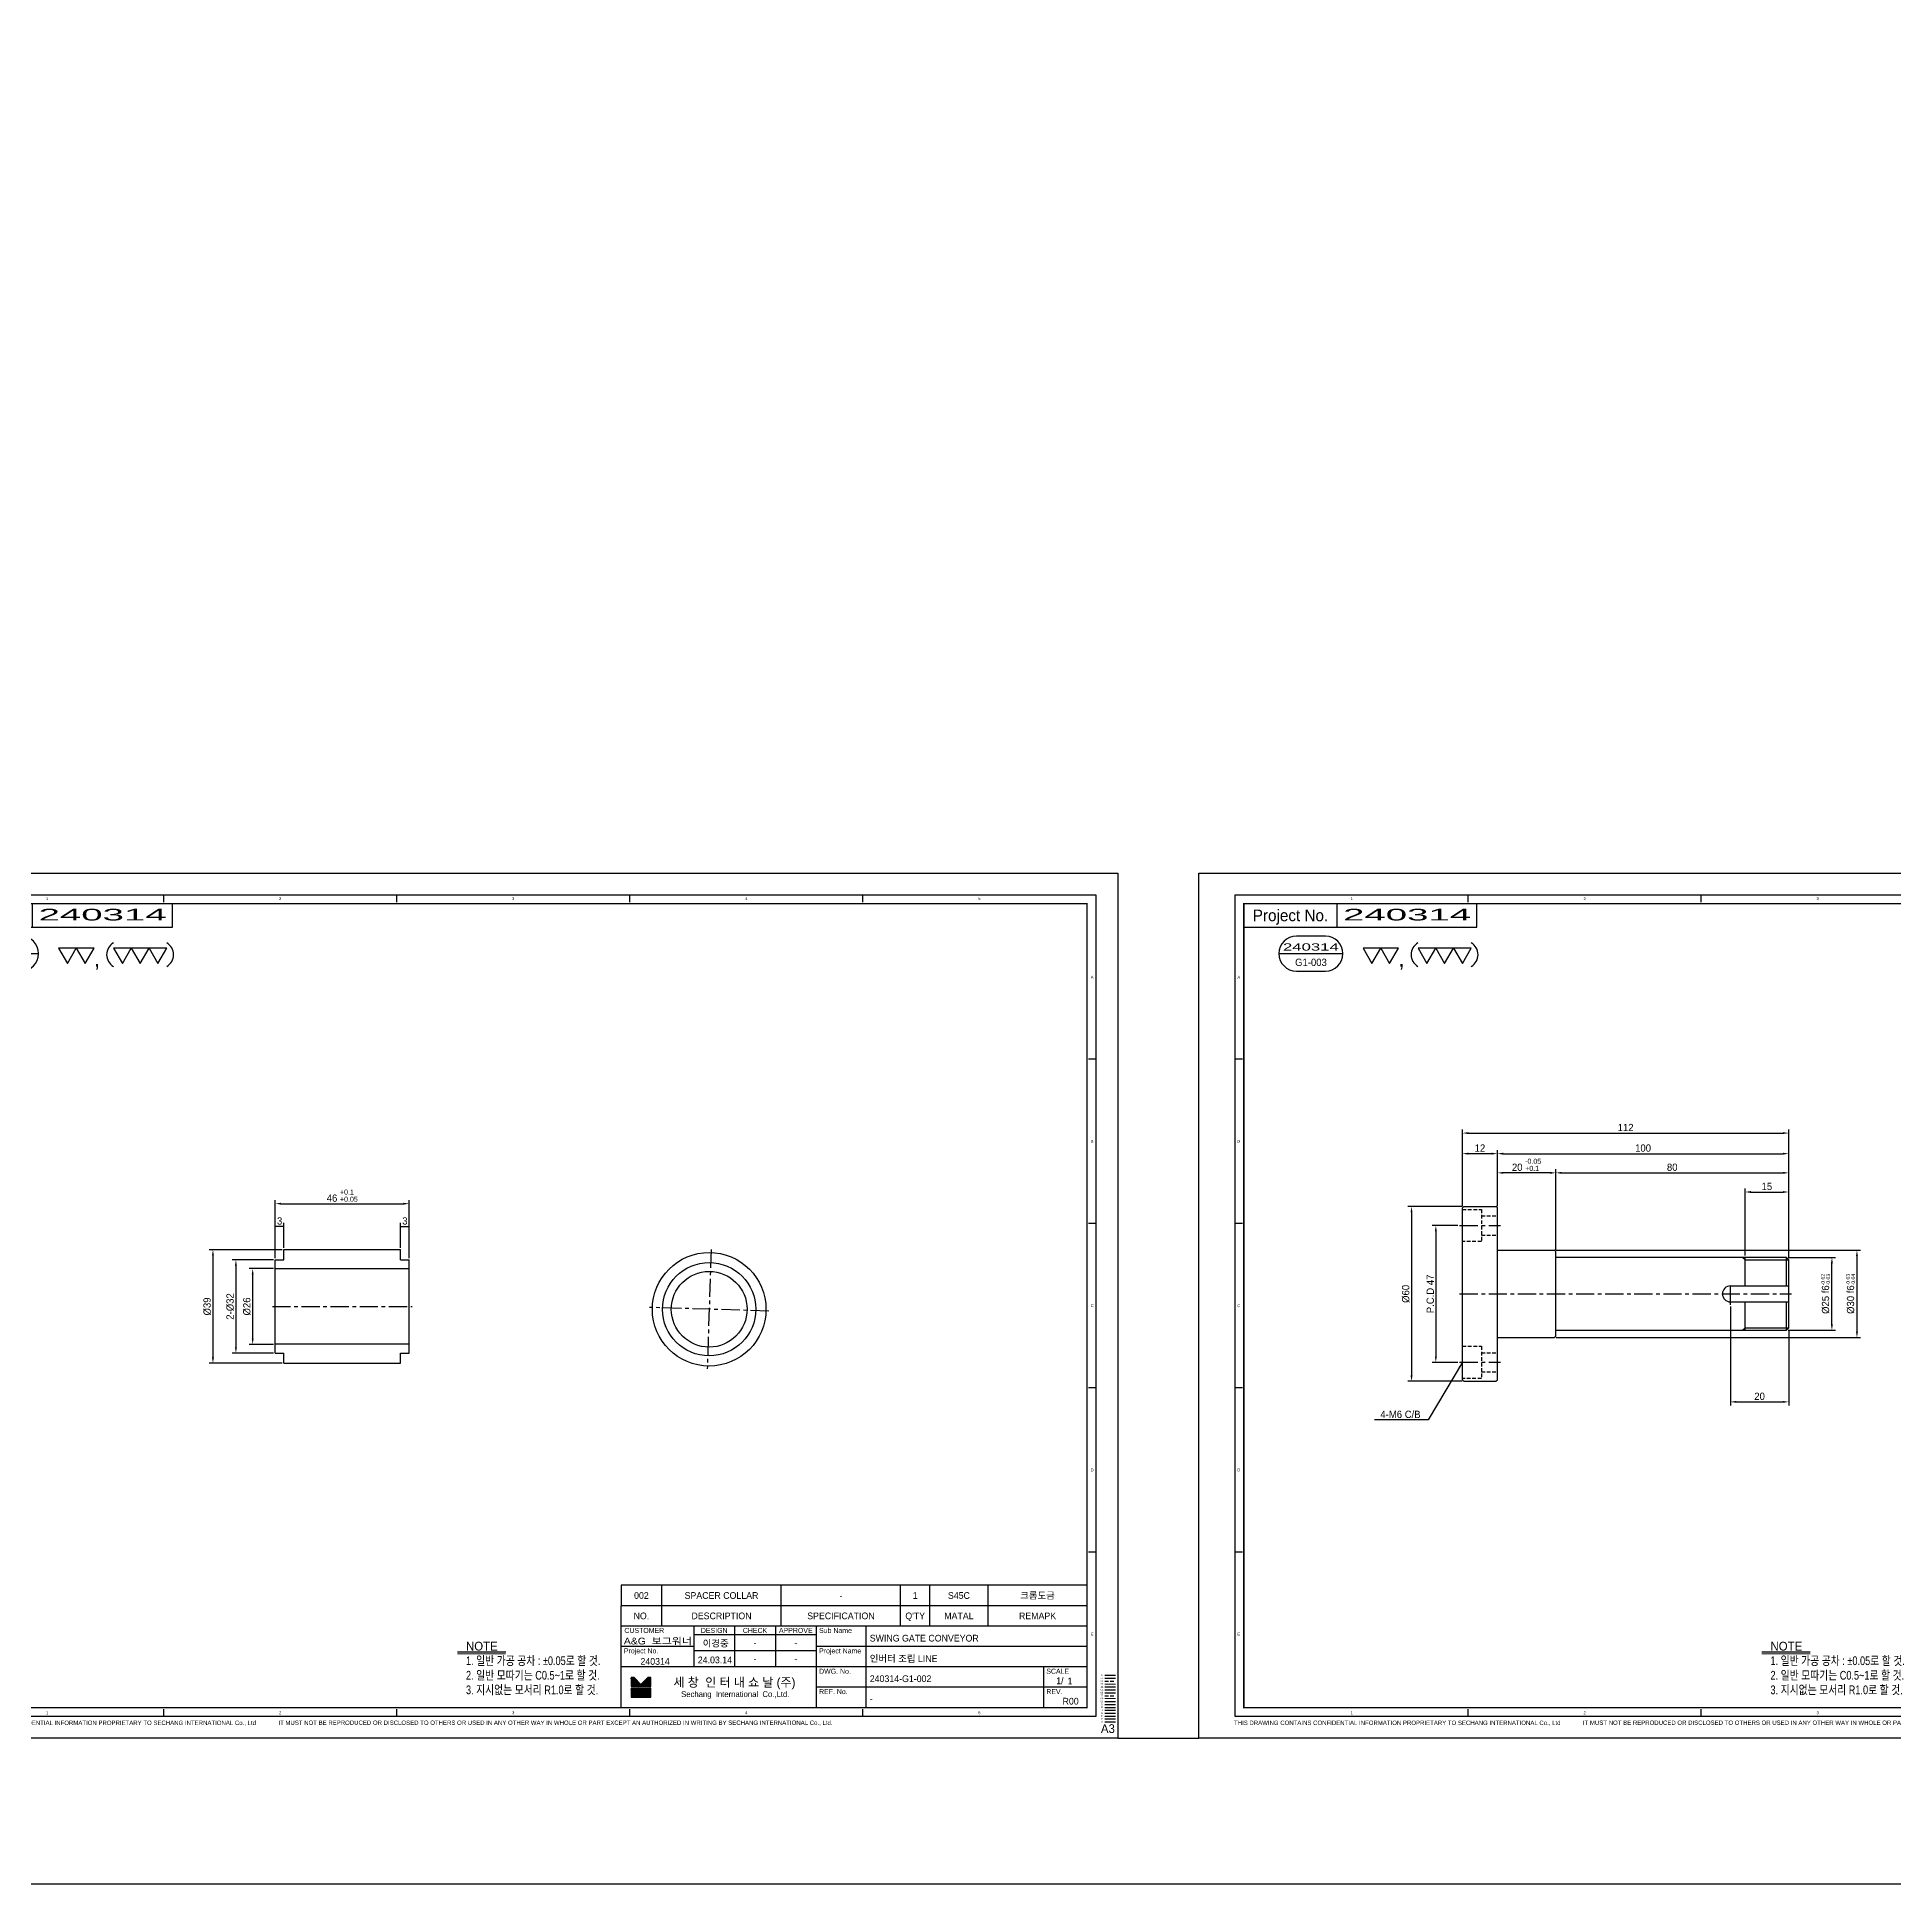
# Model space of a CAD drawing. Header units: inches. Extents: x 0 to 77285, y -118 to 40065.
# Drawn here: x 71873 to 72511, y 14172 to 14806 of the extents above; entities that cross this region are included whole.
import ezdxf
from ezdxf.enums import TextEntityAlignment as Align

# ---------------------------------------------------------------- set-up
doc = ezdxf.new("R2010")
doc.units = ezdxf.units.IN
doc.header["$LTSCALE"] = 5
doc.header["$MEASUREMENT"] = 0
for name, pattern in [('CENTER', [2, 1.25, -0.25, 0.25, -0.25]), ('HIDDEN', [0.375, 0.25, -0.125]), ('PHANTOM', [2.5, 1.25, -0.25, 0.25, -0.25, 0.25, -0.25])]:
    doc.linetypes.add(name, pattern=pattern)
for name, color, linetype in [('11', 1, 'CENTER'), ('22', 2, 'HIDDEN'), ('44', 4, 'Continuous'), ('55', 5, 'Continuous'), ('66', 6, 'PHANTOM'), ('77', 40, 'HIDDEN'), ('99', 181, 'Continuous'), ('A', 8, 'Continuous'), ('B', 123, 'Continuous'), ('D', 3, 'Continuous'), ('G', 231, 'Continuous'), ('T', 3, 'Continuous'), ('VV', 1, 'Continuous'), ('Y', 60, 'Continuous')]:
    doc.layers.add(name, color=color, linetype=linetype)
doc.layers.add('33', color=3, linetype='PHANTOM', lineweight=9)
doc.layers.add('88', color=35, linetype='Continuous', lineweight=5)
doc.styles.add('SCI', font='')
doc.styles.get('SCI').set_extended_font_data('Gulim')
doc.dimstyles.new('SCH', dxfattribs={"dimtxt": 2.5, "dimasz": 2, "dimexe": 1.25, "dimexo": 0.625, "dimtad": 1, "dimdec": 8, "dimtxsty": 'SCI', "dimcen": 2.5, "dimclrd": 4, "dimclre": 4, "dimclrt": 7, "dimadec": 8, "dimazin": 2, "dimtfac": 1, "dimtdec": 8, "dimtmove": 0, "dimatfit": 3, "dimfxl": 1, "dimarcsym": 0})

# ---------------------------------------------------------------- blocks, each defined once
blk = doc.blocks.new('A$Ccc939c86')
for p, q in [((-16, 46), (-16, 43)), ((-16, 46), (16, 46)), ((-13, 0), (-13, 46)), ((13, 46), (13, 0)), ((16, 46), (16, 43)), ((-19.5, 43), (-19.5, 3)), ((-19.5, 43), (-16, 43)), ((16, 43), (19.5, 43)), ((19.5, 43), (19.5, 3)), ((-19.5, 3), (-16, 3)), ((-16, 3), (-16, 0)), ((-16, 0), (16, 0)), ((16, 3), (16, 0)), ((16, 3), (19.5, 3))]:
    blk.add_line(p, q)
at = {"layer": '11'}
blk.add_line((0, 47), (0, -1), dxfattribs=at)
blk = doc.blocks.new('A$Cca73e75c')
for p, q in [((-30, 31.5), (-29.5, 32)), ((-29.5, 32), (29.5, 32)), ((29.5, 32), (30, 31.5)), ((-30, 31.5), (-30, 20.5)), ((30, 31.5), (30, 20.5)), ((-30, 20.5), (-29.5, 20)), ((-29.5, 20), (29.5, 20)), ((-15, 20), (-15, 0.5)), ((15, 20), (15, 0.5)), ((29.5, 20), (30, 20.5)), ((-15, 0.5), (-14.5, 0)), ((-14.5, 0), (14.5, 0)), ((12.5, -79.19), (12.5, 0)), ((14.5, 0), (15, 0.5)), ((-12.5, 0), (-12.5, -79.19)), ((-2.75, -60), (-2.75, -80)), ((2.75, -60), (2.75, -80)), ((-12.5, -79.19), (-2.75, -79.19)), ((-12.5, -79.19), (-11.69, -80)), ((-11.69, -80), (11.69, -80)), ((2.75, -79.19), (12.5, -79.19)), ((11.69, -80), (12.5, -79.19))]:
    blk.add_line(p, q)
blk.add_arc((0, -60), 2.75, 0, 180)
at = {"layer": '11'}
for p, q in [((-23.5, 33), (-23.5, 19)), ((0, 33), (0, -81)), ((23.5, 33), (23.5, 19)), ((-3.75, -60), (3.75, -60))]:
    blk.add_line(p, q, dxfattribs=at)
at = {"layer": '22'}
for p, q in [((-29, 25.5), (-29, 32)), ((-18, 32), (-18, 25.5)), ((18, 25.5), (18, 32)), ((29, 32), (29, 25.5)), ((-18, 25.5), (-29, 25.5)), ((-26.8, 25.5), (-26.8, 20)), ((-20.2, 25.5), (-20.2, 20)), ((29, 25.5), (18, 25.5)), ((20.2, 25.5), (20.2, 20)), ((26.8, 25.5), (26.8, 20))]:
    blk.add_line(p, q, dxfattribs=at)
at = {"layer": 'T'}
for p, q in [((-12.5, -64.19), (-11.69, -65)), ((-12.5, -65), (-2.75, -65)), ((-11.69, -65), (-11.69, -80)), ((2.75, -65), (12.5, -65)), ((11.69, -65), (12.5, -64.19)), ((11.69, -65), (11.69, -80))]:
    blk.add_line(p, q, dxfattribs=at)
blk = doc.blocks.new('A$C0f438d8f')
for radius in [19.5, 16, 13]:
    blk.add_circle((0, 0), radius)
at = {"layer": '11'}
for p, q in [((0, -20.5), (0, 20.5)), ((-20.5, 0), (20.5, 0))]:
    blk.add_line(p, q, dxfattribs=at)
blk = doc.blocks.new('J2')
for p, q in [((0, 2.25), (-2.6, 2.25)), ((-2.6, 2.25), (-1.3, 0)), ((-1.3, 0), (0, 2.25)), ((2.6, 2.25), (0, 2.25)), ((0, 2.25), (1.3, 0)), ((1.3, 0), (2.6, 2.25))]:
    blk.add_line(p, q)
blk = doc.blocks.new('J3')
for p, q in [((-3.9, 2.25), (-2.6, 0)), ((-1.3, 2.25), (-3.9, 2.25)), ((-2.6, 0), (-1.3, 2.25)), ((-1.3, 2.25), (0, 0)), ((1.3, 2.25), (-1.3, 2.25)), ((0, 0), (1.3, 2.25)), ((1.3, 2.25), (2.6, 0)), ((3.9, 2.25), (1.3, 2.25)), ((2.6, 0), (3.9, 2.25))]:
    blk.add_line(p, q)
blk = doc.blocks.new('A$C645fd8c3')
at = {"linetype": 'Continuous'}
h = blk.add_hatch(dxfattribs=at)
h.set_pattern_fill('ANSI31', color=5, scale=0.563055, style=0)
h.set_pattern_definition([(45, (-482.600826, -378.99261), (-0.04976753, 0.04976753), [])])
h.paths.add_polyline_path([(259.73, -279.27), (259.73, -276.17), (258.74, -276.17), (256.35, -278.56), (253.96, -276.17), (252.97, -276.17), (252.97, -279.27)])
h.paths.add_polyline_path([(252.97, -279.83), (252.97, -282.93), (259.73, -282.93), (259.73, -279.83)])
at = {"color": 2}
for p, q in [((12.5, -289.5), (12.5, -7.5)), ((12.5, -7.5), (412.5, -7.5)), ((92.5, -10), (92.5, -7.5)), ((172.5, -10), (172.5, -7.5)), ((252.5, -10), (252.5, -7.5)), ((332.5, -10), (332.5, -7.5)), ((412.5, -7.5), (412.5, -289.5)), ((15, -63.9), (12.5, -63.9)), ((412.5, -63.9), (410, -63.9)), ((15, -120.3), (12.5, -120.3)), ((412.5, -120.3), (410, -120.3)), ((15, -176.7), (12.5, -176.7)), ((412.5, -176.7), (410, -176.7)), ((15, -233.1), (12.5, -233.1)), ((412.5, -233.1), (410, -233.1)), ((412.5, -289.5), (12.5, -289.5)), ((92.5, -289.5), (92.5, -287)), ((172.5, -289.5), (172.5, -287)), ((252.5, -289.5), (252.5, -287)), ((332.5, -289.5), (332.5, -287))]:
    blk.add_line(p, q, dxfattribs=at)
at = {"color": 40}
for p, q in [((47.5, -18.5), (47.5, -10.5)), ((95.5, -18.5), (95.5, -10.5))]:
    blk.add_line(p, q, dxfattribs=at)
at = {"color": 7, "linetype": 'Continuous'}
blk.add_line((27.52, -27.62), (49.52, -27.62), dxfattribs=at)
for p, q in [((409.5, -244.5), (249.5, -244.5)), ((249.5, -244.5), (249.5, -251.5)), ((249.5, -286.5), (249.5, -251.5)), ((409.5, -251.5), (249.5, -251.5)), ((409.5, -258.5), (249.5, -258.5)), ((316.5, -258.5), (316.5, -286.5)), ((316.5, -261.5), (274.5, -261.5)), ((316.5, -267), (274.5, -267)), ((415.59, -275.4), (419.2, -275.4))]:
    blk.add_line(p, q)
at = {"color": 3}
for p, q in [((263.5, -251.5), (263.5, -244.5)), ((304.5, -251.5), (304.5, -244.5)), ((345.5, -251.5), (345.5, -244.5)), ((355.5, -251.5), (355.5, -244.5)), ((375.5, -251.5), (375.5, -244.5)), ((263.5, -258.5), (263.5, -251.5)), ((304.5, -258.5), (304.5, -251.5)), ((345.5, -258.5), (345.5, -251.5)), ((355.5, -258.5), (355.5, -251.5)), ((375.5, -258.5), (375.5, -251.5)), ((274.5, -258.5), (274.5, -272.5)), ((288.5, -258.5), (288.5, -272.5)), ((302.5, -258.5), (302.5, -272.5)), ((333.5, -258.5), (333.5, -286.5)), ((274.5, -265.5), (249.5, -265.5)), ((409.58, -265.5), (316.5, -265.5)), ((409.5, -272.5), (249.5, -272.5)), ((409.58, -279.5), (316.5, -279.5))]:
    blk.add_line(p, q, dxfattribs=at)
at = {"color": 5, "linetype": 'Continuous'}
for p, q in [((252.97, -276.17), (252.97, -279.27)), ((253.96, -276.17), (252.97, -276.17)), ((259.73, -279.27), (252.97, -279.27)), ((252.97, -279.83), (252.97, -282.93)), ((259.73, -279.83), (252.97, -279.83)), ((253.96, -276.17), (256.35, -278.56)), ((258.74, -276.17), (256.35, -278.56)), ((259.73, -276.17), (258.74, -276.17)), ((259.73, -279.27), (259.73, -276.17)), ((259.73, -282.93), (259.73, -279.83)), ((252.97, -282.93), (259.73, -282.93))]:
    blk.add_line(p, q, dxfattribs=at)
at = {"color": 40, "const_width": 0.5}
blk.add_lwpolyline([(15.5, -286.5), (15.5, -10.5), (409.5, -10.5), (409.5, -286.5)], close=True, dxfattribs=at)
at = {"color": 40}
blk.add_lwpolyline([(15.5, -18.5), (95.5, -18.5)], dxfattribs=at)
blk.add_lwpolyline([(33.52, -21.62, 1), (33.52, -33.62), (43.52, -33.62, 1), (43.52, -21.62)], format="xyb", close=True)
at = {"color": 3}
blk.add_lwpolyline([(193.31, -267.35), (209.91, -267.35)], dxfattribs=at)
at = {"const_width": 0.257}
blk.add_lwpolyline([(193.31, -268.04), (209.91, -268.04)], dxfattribs=at)
for centre, start, end in [((77.61, -27.99), 120, 240), ((91.22, -27.99), 300, 60)]:
    blk.add_arc(centre, 4.69, start, end)
at = {"layer": '11'}
blk.add_line((415.59, -276.4), (419.2, -276.4), dxfattribs=at)
at = {"layer": '22'}
blk.add_line((415.59, -277.4), (419.2, -277.4), dxfattribs=at)
at = {"layer": '33'}
blk.add_line((415.59, -278.4), (419.2, -278.4), dxfattribs=at)
at = {"layer": '44'}
blk.add_line((415.59, -279.4), (419.2, -279.4), dxfattribs=at)
at = {"layer": '55'}
blk.add_line((415.59, -280.4), (419.2, -280.4), dxfattribs=at)
at = {"layer": '66'}
blk.add_line((415.59, -281.4), (419.2, -281.4), dxfattribs=at)
at = {"layer": '77'}
blk.add_line((415.59, -282.4), (419.2, -282.4), dxfattribs=at)
at = {"layer": '88'}
blk.add_line((415.59, -283.4), (419.2, -283.4), dxfattribs=at)
at = {"layer": '99'}
blk.add_line((415.59, -284.4), (419.2, -284.4), dxfattribs=at)
at = {"layer": 'A'}
blk.add_line((415.59, -285.4), (419.2, -285.4), dxfattribs=at)
at = {"layer": 'B'}
blk.add_line((415.59, -286.4), (419.2, -286.4), dxfattribs=at)
at = {"layer": 'D'}
blk.add_line((415.59, -287.4), (419.2, -287.4), dxfattribs=at)
at = {"layer": 'Defpoints', "color": 1}
blk.add_lwpolyline([(0, -297), (0, 0), (420, 0), (420, -297)], close=True, dxfattribs=at)
at = {"layer": 'G'}
blk.add_line((415.59, -288.4), (419.2, -288.4), dxfattribs=at)
at = {"layer": 'T'}
for p, q in [((394.5, -272.5), (394.5, -286.5)), ((415.59, -289.4), (419.2, -289.4))]:
    blk.add_line(p, q, dxfattribs=at)
at = {"layer": 'VV'}
blk.add_line((415.59, -291.4), (419.2, -291.4), dxfattribs=at)
at = {"layer": 'Y'}
blk.add_line((415.59, -290.4), (419.2, -290.4), dxfattribs=at)
at = {"xscale": 2.34375, "yscale": 2.34375, "zscale": 2.34375}
for name, p in [('J2', (62.5, -31.03)), ('J3', (84.42, -31.03))]:
    blk.add_blockref(name, p, dxfattribs=at)
at = {"style": 'SCI'}
for s, height, p in [('Project No.', 4, (31.5, -14.5)), (',', 5.86, (69.61, -29.14)), ('NO.', 2.308, (256.5, -255)), ('DESCRIPTION', 2.3077, (284, -255)), ('SPECIFICATION', 2.3077, (325, -255)), ("Q'TY", 2.308, (350.5, -255)), ('MATAL', 2.308, (365.5, -255)), ('REMAPK', 2.308, (392.5, -255)), ('DESIGN', 1.731, (281.5, -260)), ('CHECK', 1.731, (295.5, -260)), ('APPROVE', 1.731, (309.5, -260)), ('이경중', 2.308, (282, -264.44)), ('-', 2.31, (295.5, -264.25)), ('-', 2.31, (309.5, -264.25)), ('세 창  인 터 내 쇼 날 (주)', 3.0296, (288.44, -277.82)), ('0', 0.6, (414.6, -275.37)), ('Sechang  International  Co.,Ltd.', 2.0198, (288.72, -281.87))]:
    blk.add_text(s, height=height, dxfattribs=at).set_placement(p, align=Align.MIDDLE_CENTER)
at = {"color": 2, "style": 'SCI'}
for s, p in [('1', (52.5, -8.75)), ('2', (132.5, -8.75)), ('3', (212.5, -8.75)), ('4', (292.5, -8.75)), ('5', (372.5, -8.75)), ('A', (13.75, -35.7)), ('A', (411.25, -35.7)), ('B', (13.75, -92.1)), ('B', (411.25, -92.1)), ('C', (13.75, -148.5)), ('C', (411.25, -148.5)), ('D', (13.75, -204.9)), ('D', (411.25, -204.9)), ('E', (13.75, -261.3)), ('E', (411.25, -261.3)), ('E', (411.25, -261.3)), ('1', (52.5, -288.25)), ('2', (132.5, -288.25)), ('3', (212.5, -288.25)), ('4', (292.5, -288.25)), ('5', (372.5, -288.25))]:
    blk.add_text(s, height=1, dxfattribs=at).set_placement(p, align=Align.MIDDLE_CENTER)
at = {"style": 'SCI'}
for s, height, p in [('CUSTOMER', 1.731, (250.65, -260)), ('Sub Name', 1.731, (317.5, -260)), ('Project No.', 1.7308, (250.5, -267)), ('Project Name', 1.7308, (317.5, -267)), ('DWG. No.', 1.731, (317.5, -274)), ('SCALE', 1.731, (395.5, -274)), ('REF. No.', 1.731, (317.5, -281)), ('REV.', 1.731, (395.5, -281))]:
    blk.add_text(s, height=height, dxfattribs=at).set_placement(p, align=Align.MIDDLE_LEFT)
at = {"color": 40, "style": 'SCI'}
for s, height, p in [('-', 2.31, (295.5, -269.75)), ('-', 2.31, (309.5, -269.75)), ('1/', 2.308, (400.15, -277.29))]:
    blk.add_text(s, height=height, dxfattribs=at).set_placement(p, align=Align.MIDDLE_CENTER)
at = {"color": 3, "linetype": 'Continuous', "style": 'SCI'}
for s, p in [('THIS DRAWING CONTAINS CONFIDENTIAL INFORMATION PROPRIETARY TO SECHANG INTERNATIONAL Co., Ltd  ', (12.11, -292.46)), ('IT MUST NOT BE REPRODUCED OR DISCLOSED TO OTHERS OR USED IN ANY OTHER WAY IN WHOLE OR PART EXCEPT AN AUTHORIZED IN WRITING BY SECHANG INTERNATIONAL Co., Ltd.', (131.88, -292.43))]:
    blk.add_text(s, height=1.5, dxfattribs=at).set_placement(p)
at = {"color": 2, "style": 'SCI'}
blk.add_text('A3', height=3, dxfattribs=at).set_placement((419.05, -296.11), align=Align.BOTTOM_RIGHT)
at = {"color": 40, "insert": (196.28, -263.89), "char_height": 3, "attachment_point": 1, "style": 'SCI'}
blk.add_mtext_dynamic_manual_height_columns('NOTE{\\W0.8;\\P1. 일반 가공 공차 : %%P0.05로 할 것.\\P2. 일반 모따기는 C0.5~1로 할 것.\\P3. 지시없는 모서리 R1.0로 할 것.}', width=205.982, gutter_width=1.29, heights=[0], dxfattribs=at)
at = {"layer": '11', "style": 'SCI'}
blk.add_text('11', height=0.6, dxfattribs=at).set_placement((414.6, -276.37), align=Align.MIDDLE_CENTER)
at = {"layer": '22', "style": 'SCI'}
blk.add_text('22', height=0.6, dxfattribs=at).set_placement((414.6, -277.37), align=Align.MIDDLE_CENTER)
at = {"layer": '33', "style": 'SCI'}
blk.add_text('33', height=0.6, dxfattribs=at).set_placement((414.6, -278.37), align=Align.MIDDLE_CENTER)
at = {"layer": '44', "style": 'SCI'}
blk.add_text('44', height=0.6, dxfattribs=at).set_placement((414.6, -279.37), align=Align.MIDDLE_CENTER)
at = {"layer": '55', "style": 'SCI'}
blk.add_text('55', height=0.6, dxfattribs=at).set_placement((414.6, -280.37), align=Align.MIDDLE_CENTER)
at = {"layer": '66', "style": 'SCI'}
blk.add_text('66', height=0.6, dxfattribs=at).set_placement((414.6, -281.37), align=Align.MIDDLE_CENTER)
at = {"layer": '77', "style": 'SCI'}
blk.add_text('77', height=0.6, dxfattribs=at).set_placement((414.6, -282.37), align=Align.MIDDLE_CENTER)
at = {"layer": '88', "style": 'SCI'}
blk.add_text('88', height=0.6, dxfattribs=at).set_placement((414.6, -283.37), align=Align.MIDDLE_CENTER)
at = {"layer": '99', "style": 'SCI'}
blk.add_text('99', height=0.6, dxfattribs=at).set_placement((414.6, -284.37), align=Align.MIDDLE_CENTER)
at = {"layer": 'A', "style": 'SCI'}
blk.add_text('A', height=0.6, dxfattribs=at).set_placement((414.6, -285.37), align=Align.MIDDLE_CENTER)
at = {"layer": 'B', "style": 'SCI'}
blk.add_text('B', height=0.6, dxfattribs=at).set_placement((414.6, -286.37), align=Align.MIDDLE_CENTER)
at = {"layer": 'D', "style": 'SCI'}
blk.add_text('D', height=0.6, dxfattribs=at).set_placement((414.6, -287.37), align=Align.MIDDLE_CENTER)
at = {"layer": 'G', "style": 'SCI'}
blk.add_text('G', height=0.6, dxfattribs=at).set_placement((414.6, -288.37), align=Align.MIDDLE_CENTER)
at = {"layer": 'T', "style": 'SCI'}
blk.add_text('T', height=0.6, dxfattribs=at).set_placement((414.6, -289.37), align=Align.MIDDLE_CENTER)
at = {"layer": 'VV', "style": 'SCI'}
blk.add_text('V', height=0.6, dxfattribs=at).set_placement((414.6, -291.37), align=Align.MIDDLE_CENTER)
at = {"layer": 'Y', "style": 'SCI'}
blk.add_text('Y', height=0.6, dxfattribs=at).set_placement((414.6, -290.37), align=Align.MIDDLE_CENTER)
blk = doc.blocks.new('*D1459')
at = {"color": 4, "lineweight": -2, "transparency": 16777216}
for p, q in [((71954.88, 14387.22), (71954.88, 14399.29)), ((71957.88, 14398.04), (71954.88, 14398.04)), ((71957.88, 14390.72), (71957.88, 14399.29))]:
    blk.add_line(p, q, dxfattribs=at)
at = {"layer": 'Defpoints', "color": 0, "transparency": 16777216}
for p in [(71954.88, 14398.04), (71957.88, 14390.09), (71954.88, 14386.59)]:
    blk.add_point(p, dxfattribs=at)
at = {"color": 7, "transparency": 16777216, "insert": (71956.38, 14399.94), "char_height": 2.5, "attachment_point": 5, "style": 'SCI'}
blk.add_mtext('3', dxfattribs=at)
blk = doc.blocks.new('*D1460')
at = {"color": 4, "lineweight": -2, "transparency": 16777216}
for p, q in [((71997.88, 14390.72), (71997.88, 14399.29)), ((71997.88, 14398.04), (72000.88, 14398.04)), ((72000.88, 14387.22), (72000.88, 14399.29))]:
    blk.add_line(p, q, dxfattribs=at)
at = {"layer": 'Defpoints', "color": 0, "transparency": 16777216}
for p in [(72000.88, 14398.04), (71997.88, 14390.09), (72000.88, 14386.59)]:
    blk.add_point(p, dxfattribs=at)
at = {"color": 7, "transparency": 16777216, "insert": (71999.38, 14399.94), "char_height": 2.5, "attachment_point": 5, "style": 'SCI'}
blk.add_mtext('3', dxfattribs=at)
blk = doc.blocks.new('*D1461')
at = {"color": 4, "lineweight": -2, "transparency": 16777216}
for p, q in [((71954.88, 14387.22), (71954.88, 14407.13)), ((72000.88, 14387.22), (72000.88, 14407.13)), ((71956.88, 14405.88), (71998.88, 14405.88))]:
    blk.add_line(p, q, dxfattribs=at)
at = {"color": 4, "transparency": 16777216}
for points in [[(71956.88, 14406.21), (71956.88, 14405.55), (71954.88, 14405.88)], [(71998.88, 14406.21), (71998.88, 14405.55), (72000.88, 14405.88)]]:
    blk.add_solid(points, dxfattribs=at)
at = {"layer": 'Defpoints', "color": 0, "transparency": 16777216}
for p in [(72000.88, 14405.88), (71954.88, 14386.59), (72000.88, 14386.59)]:
    blk.add_point(p, dxfattribs=at)
at = {"color": 7, "transparency": 16777216, "insert": (71977.88, 14408.62), "char_height": 2.5, "attachment_point": 5, "style": 'SCI'}
blk.add_mtext('46 {\\H0.7x;\\S+0.1^ +0.05;} ', dxfattribs=at)
blk = doc.blocks.new('*D1462')
at = {"color": 4, "lineweight": -2, "transparency": 16777216}
for p, q in [((71954.25, 14383.59), (71945.87, 14383.59)), ((71947.12, 14381.59), (71947.12, 14359.59)), ((71954.25, 14357.59), (71945.87, 14357.59))]:
    blk.add_line(p, q, dxfattribs=at)
at = {"color": 4, "transparency": 16777216}
for points in [[(71946.79, 14381.59), (71947.46, 14381.59), (71947.12, 14383.59)], [(71946.79, 14359.59), (71947.46, 14359.59), (71947.12, 14357.59)]]:
    blk.add_solid(points, dxfattribs=at)
at = {"layer": 'Defpoints', "color": 0, "transparency": 16777216}
for p in [(71954.88, 14383.59), (71947.12, 14357.59), (71954.88, 14357.59)]:
    blk.add_point(p, dxfattribs=at)
at = {"color": 7, "transparency": 16777216, "insert": (71945.15, 14370.59), "char_height": 2.5, "attachment_point": 5, "rotation": 90, "style": 'SCI'}
blk.add_mtext('%%C26', dxfattribs=at)
blk = doc.blocks.new('*D1463')
at = {"color": 4, "lineweight": -2, "transparency": 16777216}
for p, q in [((71954.25, 14386.59), (71940.12, 14386.59)), ((71941.37, 14384.59), (71941.37, 14356.59)), ((71954.25, 14354.59), (71940.12, 14354.59))]:
    blk.add_line(p, q, dxfattribs=at)
at = {"color": 4, "transparency": 16777216}
for points in [[(71941.04, 14384.59), (71941.71, 14384.59), (71941.37, 14386.59)], [(71941.04, 14356.59), (71941.71, 14356.59), (71941.37, 14354.59)]]:
    blk.add_solid(points, dxfattribs=at)
at = {"layer": 'Defpoints', "color": 0, "transparency": 16777216}
for p in [(71954.88, 14386.59), (71941.37, 14354.59), (71954.88, 14354.59)]:
    blk.add_point(p, dxfattribs=at)
at = {"color": 7, "transparency": 16777216, "insert": (71939.4, 14370.59), "char_height": 2.5, "attachment_point": 5, "rotation": 90, "style": 'SCI'}
blk.add_mtext('2-%%C32', dxfattribs=at)
blk = doc.blocks.new('*D1464')
at = {"color": 4, "lineweight": -2, "transparency": 16777216}
for p, q in [((71957.25, 14390.09), (71932.24, 14390.09)), ((71933.49, 14388.09), (71933.49, 14353.09)), ((71957.25, 14351.09), (71932.24, 14351.09))]:
    blk.add_line(p, q, dxfattribs=at)
at = {"color": 4, "transparency": 16777216}
for points in [[(71933.16, 14388.09), (71933.83, 14388.09), (71933.49, 14390.09)], [(71933.16, 14353.09), (71933.83, 14353.09), (71933.49, 14351.09)]]:
    blk.add_solid(points, dxfattribs=at)
at = {"layer": 'Defpoints', "color": 0, "transparency": 16777216}
for p in [(71957.88, 14390.09), (71933.49, 14351.09), (71957.88, 14351.09)]:
    blk.add_point(p, dxfattribs=at)
at = {"color": 7, "transparency": 16777216, "insert": (71931.52, 14370.59), "char_height": 2.5, "attachment_point": 5, "rotation": 90, "style": 'SCI'}
blk.add_mtext('%%C39', dxfattribs=at)
blk = doc.blocks.new('*D1465')
at = {"color": 4, "lineweight": -2, "transparency": 16777216}
for p, q in [((72454.45, 14370.54), (72454.45, 14336.58)), ((72474.45, 14362.6), (72474.45, 14336.58)), ((72456.45, 14337.83), (72472.45, 14337.83))]:
    blk.add_line(p, q, dxfattribs=at)
at = {"color": 4, "transparency": 16777216}
for points in [[(72456.45, 14338.17), (72456.45, 14337.5), (72454.45, 14337.83)], [(72472.45, 14338.17), (72472.45, 14337.5), (72474.45, 14337.83)]]:
    blk.add_solid(points, dxfattribs=at)
at = {"layer": 'Defpoints', "color": 0, "transparency": 16777216}
for p in [(72454.45, 14371.16), (72474.45, 14363.22), (72474.45, 14337.83)]:
    blk.add_point(p, dxfattribs=at)
at = {"color": 7, "transparency": 16777216, "insert": (72464.45, 14339.74), "char_height": 2.5, "attachment_point": 5, "style": 'SCI'}
blk.add_mtext('20', dxfattribs=at)
blk = doc.blocks.new('*D1466')
at = {"color": 4, "lineweight": -2, "transparency": 16777216}
for p, q in [((72459.45, 14388.04), (72459.45, 14411.14)), ((72461.45, 14409.89), (72472.45, 14409.89)), ((72474.45, 14387.23), (72474.45, 14411.14))]:
    blk.add_line(p, q, dxfattribs=at)
at = {"color": 4, "transparency": 16777216}
for points in [[(72461.45, 14410.22), (72461.45, 14409.56), (72459.45, 14409.89)], [(72472.45, 14410.22), (72472.45, 14409.56), (72474.45, 14409.89)]]:
    blk.add_solid(points, dxfattribs=at)
at = {"layer": 'Defpoints', "color": 0, "transparency": 16777216}
for p in [(72474.45, 14409.89), (72459.45, 14387.41), (72474.45, 14386.6)]:
    blk.add_point(p, dxfattribs=at)
at = {"color": 7, "transparency": 16777216, "insert": (72466.95, 14411.8), "char_height": 2.5, "attachment_point": 5, "style": 'SCI'}
blk.add_mtext('15', dxfattribs=at)
blk = doc.blocks.new('*D1467')
at = {"color": 4, "lineweight": -2, "transparency": 16777216}
for p, q in [((72394.45, 14390.04), (72394.45, 14417.71)), ((72396.45, 14416.46), (72472.45, 14416.46)), ((72474.45, 14387.23), (72474.45, 14417.71))]:
    blk.add_line(p, q, dxfattribs=at)
at = {"color": 4, "transparency": 16777216}
for points in [[(72396.45, 14416.8), (72396.45, 14416.13), (72394.45, 14416.46)], [(72472.45, 14416.8), (72472.45, 14416.13), (72474.45, 14416.46)]]:
    blk.add_solid(points, dxfattribs=at)
at = {"layer": 'Defpoints', "color": 0, "transparency": 16777216}
for p in [(72474.45, 14416.46), (72394.45, 14389.41), (72474.45, 14386.6)]:
    blk.add_point(p, dxfattribs=at)
at = {"color": 7, "transparency": 16777216, "insert": (72434.45, 14418.37), "char_height": 2.5, "attachment_point": 5, "style": 'SCI'}
blk.add_mtext('80', dxfattribs=at)
blk = doc.blocks.new('*D1468')
at = {"color": 4, "lineweight": -2, "transparency": 16777216}
for p, q in [((72374.45, 14405.04), (72374.45, 14417.71)), ((72392.45, 14416.46), (72376.45, 14416.46)), ((72394.45, 14390.04), (72394.45, 14417.71))]:
    blk.add_line(p, q, dxfattribs=at)
at = {"color": 4, "transparency": 16777216}
for points in [[(72376.45, 14416.8), (72376.45, 14416.13), (72374.45, 14416.46)], [(72392.45, 14416.8), (72392.45, 14416.13), (72394.45, 14416.46)]]:
    blk.add_solid(points, dxfattribs=at)
at = {"layer": 'Defpoints', "color": 0, "transparency": 16777216}
for p in [(72374.45, 14416.46), (72374.45, 14404.41), (72394.45, 14389.41)]:
    blk.add_point(p, dxfattribs=at)
at = {"color": 7, "transparency": 16777216, "insert": (72384.45, 14419.21), "char_height": 2.5, "attachment_point": 5, "style": 'SCI'}
blk.add_mtext('20 {\\H0.7x;\\S-0.05^ +0.1;} ', dxfattribs=at)
blk = doc.blocks.new('*D1469')
at = {"color": 4, "lineweight": -2, "transparency": 16777216}
for p, q in [((72374.45, 14405.04), (72374.45, 14424.3)), ((72376.45, 14423.05), (72472.45, 14423.05)), ((72474.45, 14387.23), (72474.45, 14424.3))]:
    blk.add_line(p, q, dxfattribs=at)
at = {"color": 4, "transparency": 16777216}
for points in [[(72376.45, 14423.39), (72376.45, 14422.72), (72374.45, 14423.05)], [(72472.45, 14423.39), (72472.45, 14422.72), (72474.45, 14423.05)]]:
    blk.add_solid(points, dxfattribs=at)
at = {"layer": 'Defpoints', "color": 0, "transparency": 16777216}
for p in [(72474.45, 14423.05), (72374.45, 14404.41), (72474.45, 14386.6)]:
    blk.add_point(p, dxfattribs=at)
at = {"color": 7, "transparency": 16777216, "insert": (72424.45, 14424.96), "char_height": 2.5, "attachment_point": 5, "style": 'SCI'}
blk.add_mtext('100', dxfattribs=at)
blk = doc.blocks.new('*D1470')
at = {"color": 4, "lineweight": -2, "transparency": 16777216}
for p, q in [((72362.45, 14405.04), (72362.45, 14424.3)), ((72372.45, 14423.05), (72364.45, 14423.05)), ((72374.45, 14405.04), (72374.45, 14424.3))]:
    blk.add_line(p, q, dxfattribs=at)
at = {"color": 4, "transparency": 16777216}
for points in [[(72364.45, 14423.39), (72364.45, 14422.72), (72362.45, 14423.05)], [(72372.45, 14423.39), (72372.45, 14422.72), (72374.45, 14423.05)]]:
    blk.add_solid(points, dxfattribs=at)
at = {"layer": 'Defpoints', "color": 0, "transparency": 16777216}
for p in [(72362.45, 14423.05), (72362.45, 14404.41), (72374.45, 14404.41)]:
    blk.add_point(p, dxfattribs=at)
at = {"color": 7, "transparency": 16777216, "insert": (72368.45, 14424.96), "char_height": 2.5, "attachment_point": 5, "style": 'SCI'}
blk.add_mtext('12', dxfattribs=at)
blk = doc.blocks.new('*D1471')
at = {"color": 4, "lineweight": -2, "transparency": 16777216}
for p, q in [((72362.45, 14405.04), (72362.45, 14431.37)), ((72364.45, 14430.12), (72472.45, 14430.12)), ((72474.45, 14387.23), (72474.45, 14431.37))]:
    blk.add_line(p, q, dxfattribs=at)
at = {"color": 4, "transparency": 16777216}
for points in [[(72364.45, 14430.45), (72364.45, 14429.79), (72362.45, 14430.12)], [(72472.45, 14430.45), (72472.45, 14429.79), (72474.45, 14430.12)]]:
    blk.add_solid(points, dxfattribs=at)
at = {"layer": 'Defpoints', "color": 0, "transparency": 16777216}
for p in [(72474.45, 14430.12), (72362.45, 14404.41), (72474.45, 14386.6)]:
    blk.add_point(p, dxfattribs=at)
at = {"color": 7, "transparency": 16777216, "insert": (72418.45, 14432.03), "char_height": 2.5, "attachment_point": 5, "style": 'SCI'}
blk.add_mtext('112', dxfattribs=at)
blk = doc.blocks.new('*D1472')
at = {"color": 4, "lineweight": -2, "transparency": 16777216}
for p, q in [((72360.82, 14398.41), (72352.06, 14398.41)), ((72353.31, 14396.41), (72353.31, 14353.41)), ((72360.82, 14351.41), (72352.06, 14351.41))]:
    blk.add_line(p, q, dxfattribs=at)
at = {"color": 4, "transparency": 16777216}
for points in [[(72352.97, 14396.41), (72353.64, 14396.41), (72353.31, 14398.41)], [(72352.97, 14353.41), (72353.64, 14353.41), (72353.31, 14351.41)]]:
    blk.add_solid(points, dxfattribs=at)
at = {"layer": 'Defpoints', "color": 0, "transparency": 16777216}
for p in [(72361.45, 14398.41), (72353.31, 14351.41), (72361.45, 14351.41)]:
    blk.add_point(p, dxfattribs=at)
at = {"color": 7, "transparency": 16777216, "insert": (72351.4, 14374.91), "char_height": 2.5, "attachment_point": 5, "rotation": 90, "style": 'SCI'}
blk.add_mtext('P.C.D 47', dxfattribs=at)
blk = doc.blocks.new('*D1473')
at = {"color": 4, "lineweight": -2, "transparency": 16777216}
for p, q in [((72362.32, 14404.91), (72343.71, 14404.91)), ((72344.96, 14402.91), (72344.96, 14346.91)), ((72362.32, 14344.91), (72343.71, 14344.91))]:
    blk.add_line(p, q, dxfattribs=at)
at = {"color": 4, "transparency": 16777216}
for points in [[(72344.63, 14402.91), (72345.3, 14402.91), (72344.96, 14404.91)], [(72344.63, 14346.91), (72345.3, 14346.91), (72344.96, 14344.91)]]:
    blk.add_solid(points, dxfattribs=at)
at = {"layer": 'Defpoints', "color": 0, "transparency": 16777216}
for p in [(72362.95, 14404.91), (72344.96, 14344.91), (72362.95, 14344.91)]:
    blk.add_point(p, dxfattribs=at)
at = {"color": 7, "transparency": 16777216, "insert": (72342.99, 14374.91), "char_height": 2.5, "attachment_point": 5, "rotation": 90, "style": 'SCI'}
blk.add_mtext('%%C60', dxfattribs=at)
blk = doc.blocks.new('*D1474')
at = {"color": 4, "lineweight": -2, "transparency": 16777216}
for p, q in [((72474.26, 14387.41), (72490.52, 14387.41)), ((72489.27, 14364.41), (72489.27, 14385.41)), ((72474.26, 14362.41), (72490.52, 14362.41))]:
    blk.add_line(p, q, dxfattribs=at)
at = {"color": 4, "transparency": 16777216}
for points in [[(72488.94, 14385.41), (72489.61, 14385.41), (72489.27, 14387.41)], [(72488.94, 14364.41), (72489.61, 14364.41), (72489.27, 14362.41)]]:
    blk.add_solid(points, dxfattribs=at)
at = {"layer": 'Defpoints', "color": 0, "transparency": 16777216}
for p in [(72473.63, 14387.41), (72489.27, 14387.41), (72473.63, 14362.41)]:
    blk.add_point(p, dxfattribs=at)
at = {"color": 7, "transparency": 16777216, "insert": (72487.07, 14374.91), "char_height": 2.5, "attachment_point": 5, "rotation": 90, "style": 'SCI'}
blk.add_mtext('\\A1;%%C25{\\H1.00x; f6{\\H0.5x;\\S-0.02^ -0.03;}}', dxfattribs=at)
blk = doc.blocks.new('*D1475')
at = {"color": 4, "lineweight": -2, "transparency": 16777216}
for p, q in [((72394.57, 14389.91), (72499.12, 14389.91)), ((72497.87, 14387.91), (72497.87, 14361.91)), ((72394.57, 14359.91), (72499.12, 14359.91))]:
    blk.add_line(p, q, dxfattribs=at)
at = {"color": 4, "transparency": 16777216}
for points in [[(72497.54, 14387.91), (72498.2, 14387.91), (72497.87, 14389.91)], [(72497.54, 14361.91), (72498.2, 14361.91), (72497.87, 14359.91)]]:
    blk.add_solid(points, dxfattribs=at)
at = {"layer": 'Defpoints', "color": 0, "transparency": 16777216}
for p in [(72393.95, 14389.91), (72393.95, 14359.91), (72497.87, 14359.91)]:
    blk.add_point(p, dxfattribs=at)
at = {"color": 7, "transparency": 16777216, "insert": (72495.66, 14374.91), "char_height": 2.5, "attachment_point": 5, "rotation": 90, "style": 'SCI'}
blk.add_mtext('\\A1;%%C30{\\H1.00x; f6{\\H0.5x;\\S-0.03^ -0.04;}}', dxfattribs=at)

msp = doc.modelspace()

# ---------------------------------------------------------------- linework, layer by layer
msp.add_lwpolyline([(71242.24907534, 14172.36122668), (74806.80795919, 14172.36122668), (74806.80795919, 16728.32370971), (71242.24907534, 16728.32370971)], close=True)
at = {"layer": 'Defpoints'}
msp.add_line((72244.07766087, 14222.36122668), (72271.90624641, 14222.36122668), dxfattribs=at)

# ---------------------------------------------------------------- block references
at = {"color": 3}
for p in [(71824.07766087, 14519.36122668), (72271.90624641, 14519.36122668)]:
    msp.add_blockref('A$C645fd8c3', p, dxfattribs=at)
for name, p, rotation in [('A$Cca73e75c', (72394.44573067, 14374.91212757), 90), ('A$Ccc939c86', (72000.87978649, 14370.59339685), 90), ('A$C0f438d8f', (72103.84202536, 14369.63753662), 178.1800198429172)]:
    msp.add_blockref(name, p, dxfattribs=dict(rotation=rotation))

# ---------------------------------------------------------------- texts
at = {"style": 'SCI'}
for height, width, p, p2 in [(4, 2.339307, (71873.6302585, 14503.11069579), (71917.58805144, 14503.11069579)), (4, 2.339307, (72321.45884403, 14503.11069579), (72365.41663698, 14503.11069579)), (2.5, 1.63101, (72300.82941876, 14492.77004363), (72319.98455851, 14492.77004363))]:
    msp.add_text('240314', height=height, dxfattribs=dict(at, width=width)).set_placement(p, p2, align=Align.FIT)
for s, height, p in [('G1-003', 2.5, (72310.43012283, 14488.74184457)), ('크롬도금', 2.307692308, (72216.57766087, 14271.36122668)), ('002', 2.307692308, (72080.57766087, 14271.36122668)), ('SPACER COLLAR', 2.3076923077, (72108.07766087, 14271.36123494)), ('-', 2.30769231, (72149.07766087, 14271.36122668)), ('1', 2.30769231, (72174.57766087, 14271.36122668)), ('S45C', 2.307692308, (72189.57766087, 14271.36122668))]:
    msp.add_text(s, height=height, dxfattribs=at).set_placement(p, align=Align.MIDDLE_CENTER)
at = {"color": 40, "style": 'SCI', "width": 1.12551}
msp.add_text('A&G_보그워너', height=2.307692308, dxfattribs=at).set_placement((72074.53515896, 14254.55684976), (72097.91804589, 14254.55684976), align=Align.FIT)
at = {"color": 40, "style": 'SCI'}
for s, height, p in [('SWING GATE CONVEYOR', 2.3076923077, (72158.97338133, 14256.70738053)), ('인버터 조립 LINE', 2.3076923077, (72158.97338133, 14249.70738053)), ('240314-G1-002', 2.3076923077, (72158.97338133, 14242.78430361)), ('1', 2.30769231, (72226.86826714, 14241.99584207)), ('-', 2.30769231, (72158.97338133, 14235.86122668))]:
    msp.add_text(s, height=height, dxfattribs=at).set_placement(p, align=Align.MIDDLE_LEFT)
for s, p in [('240314', (72085.28751679, 14248.7266113)), ('24.03.14', (72105.82057596, 14249.24584207)), ('R00', (72227.92381472, 14235.07276514))]:
    msp.add_text(s, height=2.307692308, dxfattribs=at).set_placement(p, align=Align.MIDDLE_CENTER)
at = {"color": 7, "insert": (72348.07342747, 14332.26579246), "char_height": 2.5, "attachment_point": 9, "style": 'SCI'}
msp.add_mtext('4-M6 C/B', dxfattribs=at)

# ---------------------------------------------------------------- dimensions: what is measured, and where the dimension line sits
for base, p1, p2, picture, middle in [((72474.4457306721, 14430.1209428869), (72362.4457306721, 14404.4121275661), (72474.4457306721, 14386.6002287501), '*D1471', (72418.4457306721, 14432.0308962824)), ((72362.4457306721, 14423.0537417957), (72374.4457306721, 14404.4121275661), (72362.4457306721, 14404.4121275661), '*D1470', (72368.4457306721, 14424.9636951912)), ((72474.4457306721, 14423.0537417957), (72374.4457306721, 14404.4121275661), (72474.4457306721, 14386.6002287501), '*D1469', (72424.4457306721, 14424.9636951912)), ((72474.4457306721, 14416.4626908843), (72394.4457306721, 14389.4121275661), (72474.4457306721, 14386.6002287501), '*D1467', (72434.4457306721, 14418.369315385)), ((72474.4457306722, 14409.8901653689), (72459.4457306722, 14387.4121275662), (72474.4457306722, 14386.6002287501), '*D1466', (72466.9457306722, 14411.8001187644)), ((71954.87978649, 14398.03581193), (71957.87978649, 14390.09339685), (71954.87978649, 14386.59339685), '*D1459', (71956.37978649, 14399.94243643)), ((72000.87978649, 14398.03581193), (71997.87978649, 14390.09339685), (72000.87978649, 14386.59339685), '*D1460', (71999.37978649, 14399.94243643)), ((72474.4457306722, 14337.8318848199), (72454.4457306722, 14371.1621275661), (72474.4457306722, 14363.2240263822), '*D1465', (72464.4457306722, 14339.7385093206))]:
    dim = msp.add_linear_dim(base=base, p1=p1, p2=p2, dimstyle='SCH')
    dim.commit()
    dim.dimension.update_dxf_attribs({"geometry": picture, "text_midpoint": middle})
for base, p1, p2, text, picture, middle in [((72374.4457306721, 14416.4626908843), (72394.4457306721, 14389.4121275661), (72374.4457306721, 14404.4121275661), '<> {\\H0.7x;\\S-0.05^ +0.1;} ', '*D1468', (72384.4457306721, 14419.2059221315)), ((72000.8797864919, 14405.8790846152), (71954.8797864919, 14386.5933968486), (72000.8797864919, 14386.5933968486), '<> {\\H0.7x;\\S+0.1^ +0.05;} ', '*D1461', (71977.8797864919, 14408.6223158624))]:
    dim = msp.add_linear_dim(base=base, p1=p1, p2=p2, text=text, dimstyle='SCH')
    dim.commit()
    dim.dimension.update_dxf_attribs({"geometry": picture, "text_midpoint": middle})
for base, p1, p2, text, picture, middle in [((72344.9619894267, 14344.9121275662), (72362.9457306721, 14404.9121275661), (72362.9457306722, 14344.9121275661), '%%C<>', '*D1473', (72342.9921159247, 14374.9121275661)), ((72353.3080111263, 14351.4121275662), (72361.4457306721, 14398.4121275661), (72361.4457306721, 14351.4121275661), 'P.C.D <>', '*D1472', (72351.3980577308, 14374.9121275661)), ((71933.4922943794, 14351.0933968486), (71957.8797864919, 14390.0933968486), (71957.8797864919, 14351.0933968486), '%%C<>', '*D1464', (71931.5224208774, 14370.5933968486)), ((71941.3733585734, 14354.5933968486), (71954.8797864919, 14386.5933968486), (71954.8797864919, 14354.5933968486), '2-%%C<>', '*D1463', (71939.4034850714, 14370.5933968486)), ((71947.1217778373, 14357.5933968486), (71954.8797864919, 14383.5933968486), (71954.8797864919, 14357.5933968486), '%%C<>', '*D1462', (71945.1519043353, 14370.5933968486))]:
    dim = msp.add_linear_dim(base=base, p1=p1, p2=p2, angle=90, text=text, dimstyle='SCH')
    dim.commit()
    dim.dimension.update_dxf_attribs({"geometry": picture, "text_midpoint": middle})
for base, p1, p2, text, override, picture, middle in [((72497.8695741079, 14359.9121275661), (72393.9457306721, 14389.9121275661), (72393.9457306721, 14359.9121275661), '%%C<>{\\H1.00x; f6{\\H0.5x;\\S-0.03^ -0.04;}}', {"dimpost": '', "dimtol": 0, "dimlim": 0, "dimtp": -0.025, "dimtm": 0.041, "dimtfac": 1, "dimtdec": 2, "dimtolj": 1, "dimtzin": 8}, '*D1475', (72495.6605749956, 14374.9121275661)), ((72489.2739509002, 14387.4121275662), (72473.6338318561, 14362.4121275661), (72473.6338318561, 14387.4121275661), '%%C<>{\\H1.00x; f6{\\H0.5x;\\S-0.02^ -0.03;}}', {"dimpost": '', "dimtol": 0, "dimlim": 0, "dimtp": -0.02, "dimtm": 0.033, "dimtfac": 1, "dimtdec": 2, "dimtolj": 1, "dimtzin": 8}, '*D1474', (72487.0657840115, 14374.9121275661))]:
    dim = msp.add_linear_dim(base=base, p1=p1, p2=p2, angle=90, text=text, dimstyle='SCH', override=override)
    dim.commit()
    dim.dimension.update_dxf_attribs({"geometry": picture, "text_midpoint": middle})

# ---------------------------------------------------------------- leaders
at = {"annotation_type": 0, "has_hookline": 1, "hookline_direction": 1, "text_width": 15.80559254}
msp.add_leader([(72362.44573067, 14351.41212757), (72350.69842747, 14331.64079246), (72348.69842747, 14331.64079246)], dimstyle='SCH', override={"dimgap": 0.625, "dimtad": 1}, dxfattribs=at)

doc.saveas('drawing.dxf')
